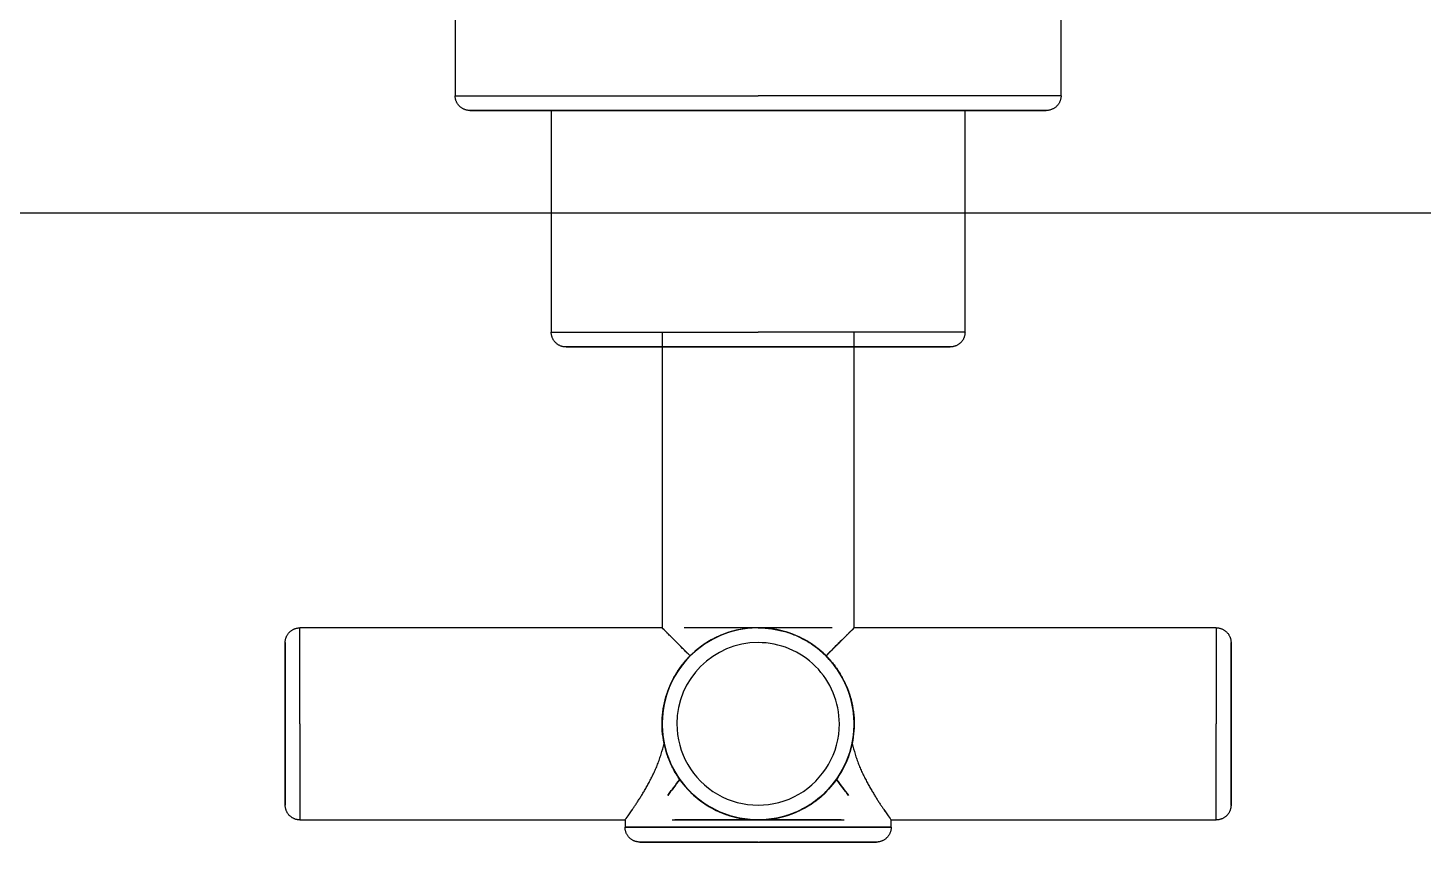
# Model space of a CAD drawing. Header units: millimetres. Extents: x 173236 to 801264, y -94969 to 615039.
# Drawn here: x 643018.1 to 643112.5, y 137601.6 to 137656.7 of the extents above; entities that cross this region are included whole.
import ezdxf

# ---------------------------------------------------------------- set-up
doc = ezdxf.new("R2010")
doc.units = ezdxf.units.MM
doc.header["$MEASUREMENT"] = 0
for name, color, linetype in [('VOX-A-ANNO-GRID-LINE', 254, 'Continuous'), ('VOX-A-ELEV-1-NEAR', 130, 'Continuous'), ('VOX-I- FURN-LAYOUT', 93, 'Continuous')]:
    doc.layers.add(name, color=color, linetype=linetype)

# ---------------------------------------------------------------- blocks, each defined once
blk = doc.blocks.new('dd')
at = {"layer": 'VOX-A-ANNO-GRID-LINE', "transparency": 33554610}
blk.add_line((725773.869, 159771.319), (698032.949, 159771.319), dxfattribs=at)
blk = doc.blocks.new('Shower_columns_15486 - Xref_5A9743C00 - Torture_dwg_J_VALVE RIGHT-1495423-First Floor')
for p, q in [((0.8071, -3.3071), (0.8071, -1.4173)), ((-0.8071, -3.0118), (-0.8071, -3.3071)), ((-0.8071, -3.3071), (0, -3.3071)), ((0.8071, -3.3071), (0, -3.3071)), ((0, -3.3465), (-0.7677, -3.3465)), ((-0.5512, -3.3465), (-0.5512, -3.937)), ((0.5512, -3.3465), (-0.5512, -3.3465)), ((0.7677, -3.3465), (0, -3.3465)), ((0.7677, -3.3465), (0.5429, -3.3465)), ((0.5512, -3.937), (0.5512, -3.3465)), ((-0.5512, -3.937), (0, -3.937)), ((-0.2559, -3.937), (-0.2559, -4.7244)), ((0.5512, -3.937), (0, -3.937)), ((0.2559, -4.7244), (0.2559, -3.937)), ((0, -3.9764), (-0.5118, -3.9764)), ((-0.2559, -3.9764), (-0.1603, -3.9764)), ((0.5118, -3.9764), (0, -3.9764)), ((0.128, -3.9764), (0.1585, -3.9764)), ((0.1603, -3.9764), (0.2559, -3.9764)), ((0.5118, -3.9764), (0.2699, -3.9764)), ((-0.2559, -4.7244), (-1.2205, -4.7244)), ((-1.2205, -4.9803), (-1.2205, -4.7244)), ((0, -4.7244), (-0.1969, -4.7244)), ((0.1969, -4.7244), (0, -4.7244)), ((1.2205, -4.7244), (0.2559, -4.7244)), ((1.2205, -4.7244), (1.2205, -4.9803)), ((-1.2598, -4.9803), (-1.2598, -4.7638)), ((-1.2598, -4.9803), (-1.2598, -4.7638)), ((1.2598, -4.9803), (1.2598, -4.7638)), ((1.2598, -4.9803), (1.2598, -4.7638)), ((-1.2598, -5.1678), (-1.2598, -4.9803)), ((-1.2598, -5.1678), (-1.2598, -4.9803)), ((-1.2205, -4.9803), (-1.2205, -5.2362)), ((1.2205, -5.2362), (1.2205, -4.9803)), ((1.2598, -4.9803), (1.2598, -5.1678)), ((1.2598, -4.9803), (1.2598, -5.1678)), ((-1.2205, -5.2362), (-0.3543, -5.2362)), ((-0.3543, -5.2362), (-0.3543, -5.2559)), ((-0.2289, -5.2362), (0, -5.2362)), ((-0.2088, -5.2362), (0, -5.2362)), ((-0.2088, -5.2362), (0, -5.2362)), ((0, -5.2362), (0.229, -5.2362)), ((0.2088, -5.2362), (0, -5.2362)), ((0, -5.2362), (0.2088, -5.2362)), ((0.3543, -5.2362), (1.2205, -5.2362)), ((0.3543, -5.2559), (0.3543, -5.2362)), ((0, -5.2559), (-0.3543, -5.2559)), ((-0.3543, -5.2559), (0, -5.2559)), ((0.3543, -5.2559), (0, -5.2559)), ((0, -5.2559), (0.3543, -5.2559)), ((0, -5.2953), (-0.2728, -5.2953)), ((0, -5.2953), (-0.2728, -5.2953)), ((0, -5.2953), (0.315, -5.2953)), ((0, -5.2953), (0.315, -5.2953))]:
    blk.add_line(p, q)
at = {"flags": 128}
for points in [[(-0.7677, -3.3465), (-0.7693, -3.3464), (-0.7709, -3.3463), (-0.7724, -3.3462), (-0.774, -3.346), (-0.7755, -3.3457), (-0.7771, -3.3453), (-0.7786, -3.3449), (-0.7801, -3.3445), (-0.7816, -3.3439), (-0.783, -3.3433), (-0.7845, -3.3427), (-0.7859, -3.342), (-0.7873, -3.3413), (-0.7886, -3.3404), (-0.7899, -3.3396), (-0.7912, -3.3387), (-0.7925, -3.3377), (-0.7937, -3.3367), (-0.7948, -3.3356), (-0.796, -3.3345), (-0.797, -3.3334), (-0.7981, -3.3322), (-0.799, -3.3309), (-0.8, -3.3297), (-0.8008, -3.3284), (-0.8017, -3.327), (-0.8024, -3.3256), (-0.8032, -3.3242), (-0.8038, -3.3228), (-0.8044, -3.3214), (-0.805, -3.3199), (-0.8054, -3.3184), (-0.8059, -3.3169), (-0.8062, -3.3153), (-0.8065, -3.3138), (-0.8068, -3.3122), (-0.8069, -3.3107), (-0.807, -3.3091), (-0.8071, -3.3075), (-0.8071, -3.3071)], [(0.8071, -3.3071), (0.8071, -3.3087), (0.807, -3.3102), (0.8068, -3.3118), (0.8066, -3.3134), (0.8063, -3.3149), (0.806, -3.3164), (0.8056, -3.318), (0.8051, -3.3195), (0.8046, -3.321), (0.804, -3.3224), (0.8033, -3.3239), (0.8026, -3.3253), (0.8019, -3.3266), (0.8011, -3.328), (0.8002, -3.3293), (0.7993, -3.3306), (0.7983, -3.3318), (0.7973, -3.333), (0.7963, -3.3342), (0.7951, -3.3353), (0.794, -3.3364), (0.7928, -3.3374), (0.7916, -3.3384), (0.7903, -3.3393), (0.789, -3.3402), (0.7876, -3.341), (0.7863, -3.3418), (0.7849, -3.3425), (0.7834, -3.3432), (0.782, -3.3438), (0.7805, -3.3443), (0.779, -3.3448), (0.7775, -3.3452), (0.776, -3.3456), (0.7744, -3.3459), (0.7729, -3.3461), (0.7713, -3.3463), (0.7697, -3.3464), (0.7681, -3.3465), (0.7677, -3.3465)], [(-0.5289, -3.3465), (-0.5507, -3.3465), (-0.5717, -3.3465), (-0.5917, -3.3465), (-0.6108, -3.3465), (-0.6289, -3.3465), (-0.646, -3.3465), (-0.6621, -3.3465), (-0.6771, -3.3465), (-0.691, -3.3465), (-0.7038, -3.3465), (-0.7155, -3.3465), (-0.7261, -3.3465), (-0.7355, -3.3465), (-0.7437, -3.3465), (-0.7507, -3.3465), (-0.7565, -3.3465), (-0.7612, -3.3465), (-0.7646, -3.3465), (-0.7667, -3.3465), (-0.7677, -3.3465)], [(-0.7677, -3.3465), (-0.7671, -3.3465), (-0.7653, -3.3465), (-0.7622, -3.3465), (-0.7579, -3.3465), (-0.7524, -3.3465), (-0.7457, -3.3465), (-0.7378, -3.3465), (-0.7287, -3.3465), (-0.7185, -3.3465), (-0.7071, -3.3465), (-0.6946, -3.3465), (-0.681, -3.3465), (-0.6662, -3.3465), (-0.6505, -3.3465), (-0.6336, -3.3465), (-0.6158, -3.3465), (-0.597, -3.3465), (-0.5772, -3.3465), (-0.5565, -3.3465), (-0.5349, -3.3465), (-0.5124, -3.3465), (-0.4892, -3.3465), (-0.4651, -3.3465), (-0.4403, -3.3465), (-0.4148, -3.3465), (-0.3886, -3.3465), (-0.3618, -3.3465), (-0.3345, -3.3465), (-0.3066, -3.3465), (-0.2782, -3.3465), (-0.2494, -3.3465), (-0.2201, -3.3465), (-0.1905, -3.3465), (-0.1606, -3.3465), (-0.1305, -3.3465), (-0.1001, -3.3465), (-0.0696, -3.3465), (-0.039, -3.3465), (-0.0083, -3.3465), (0, -3.3465)], [(0, -3.3465), (0.0307, -3.3465), (0.0614, -3.3465), (0.0919, -3.3465), (0.1223, -3.3465), (0.1525, -3.3465), (0.1825, -3.3465), (0.2122, -3.3465), (0.2415, -3.3465), (0.2704, -3.3465), (0.299, -3.3465), (0.327, -3.3465), (0.3545, -3.3465), (0.3815, -3.3465), (0.4078, -3.3465), (0.4335, -3.3465), (0.4585, -3.3465), (0.4827, -3.3465), (0.5062, -3.3465), (0.5289, -3.3465), (0.5507, -3.3465), (0.5717, -3.3465), (0.5917, -3.3465), (0.6108, -3.3465), (0.6289, -3.3465), (0.646, -3.3465), (0.6621, -3.3465), (0.6771, -3.3465), (0.691, -3.3465), (0.7038, -3.3465), (0.7155, -3.3465), (0.7261, -3.3465), (0.7355, -3.3465), (0.7437, -3.3465), (0.7507, -3.3465), (0.7565, -3.3465), (0.7612, -3.3465), (0.7646, -3.3465), (0.7667, -3.3465), (0.7677, -3.3465)], [(0.7677, -3.3465), (0.7671, -3.3465), (0.7653, -3.3465), (0.7622, -3.3465), (0.7579, -3.3465), (0.7524, -3.3465), (0.7457, -3.3465), (0.7378, -3.3465), (0.7287, -3.3465), (0.7185, -3.3465), (0.7071, -3.3465), (0.6946, -3.3465), (0.681, -3.3465), (0.6662, -3.3465), (0.6505, -3.3465), (0.6336, -3.3465), (0.6158, -3.3465), (0.597, -3.3465), (0.5772, -3.3465), (0.5565, -3.3465), (0.5349, -3.3465), (0.5124, -3.3465)], [(-0.5118, -3.9764), (-0.5134, -3.9763), (-0.515, -3.9763), (-0.5165, -3.9761), (-0.5181, -3.9759), (-0.5196, -3.9756), (-0.5212, -3.9752), (-0.5227, -3.9748), (-0.5242, -3.9744), (-0.5257, -3.9739), (-0.5271, -3.9733), (-0.5286, -3.9726), (-0.53, -3.9719), (-0.5314, -3.9712), (-0.5327, -3.9704), (-0.534, -3.9695), (-0.5353, -3.9686), (-0.5366, -3.9676), (-0.5378, -3.9666), (-0.5389, -3.9655), (-0.5401, -3.9644), (-0.5411, -3.9633), (-0.5422, -3.9621), (-0.5431, -3.9609), (-0.5441, -3.9596), (-0.5449, -3.9583), (-0.5458, -3.9569), (-0.5465, -3.9556), (-0.5472, -3.9542), (-0.5479, -3.9527), (-0.5485, -3.9513), (-0.549, -3.9498), (-0.5495, -3.9483), (-0.5499, -3.9468), (-0.5503, -3.9452), (-0.5506, -3.9437), (-0.5508, -3.9421), (-0.551, -3.9406), (-0.5511, -3.939), (-0.5512, -3.9374), (-0.5512, -3.937)], [(0.5512, -3.937), (0.5511, -3.9386), (0.5511, -3.9402), (0.5509, -3.9417), (0.5507, -3.9433), (0.5504, -3.9448), (0.5501, -3.9464), (0.5496, -3.9479), (0.5492, -3.9494), (0.5487, -3.9509), (0.5481, -3.9523), (0.5474, -3.9538), (0.5467, -3.9552), (0.546, -3.9566), (0.5452, -3.9579), (0.5443, -3.9592), (0.5434, -3.9605), (0.5424, -3.9618), (0.5414, -3.963), (0.5403, -3.9641), (0.5392, -3.9653), (0.5381, -3.9663), (0.5369, -3.9674), (0.5357, -3.9683), (0.5344, -3.9693), (0.5331, -3.9701), (0.5317, -3.971), (0.5304, -3.9717), (0.529, -3.9724), (0.5275, -3.9731), (0.5261, -3.9737), (0.5246, -3.9742), (0.5231, -3.9747), (0.5216, -3.9751), (0.52, -3.9755), (0.5185, -3.9758), (0.5169, -3.976), (0.5154, -3.9762), (0.5138, -3.9763), (0.5122, -3.9764), (0.5118, -3.9764)], [(-0.2543, -3.9764), (-0.2719, -3.9764), (-0.289, -3.9764), (-0.3057, -3.9764), (-0.3218, -3.9764), (-0.3375, -3.9764), (-0.3526, -3.9764), (-0.3672, -3.9764), (-0.3811, -3.9764), (-0.3945, -3.9764), (-0.4072, -3.9764), (-0.4193, -3.9764), (-0.4307, -3.9764), (-0.4414, -3.9764), (-0.4514, -3.9764), (-0.4607, -3.9764), (-0.4692, -3.9764), (-0.477, -3.9764), (-0.4841, -3.9764), (-0.4903, -3.9764), (-0.4958, -3.9764), (-0.5005, -3.9764), (-0.5044, -3.9764), (-0.5074, -3.9764), (-0.5097, -3.9764), (-0.5112, -3.9764), (-0.5118, -3.9764)], [(-0.5118, -3.9764), (-0.5114, -3.9764), (-0.5102, -3.9764), (-0.5081, -3.9764), (-0.5053, -3.9764), (-0.5016, -3.9764), (-0.4971, -3.9764), (-0.4919, -3.9764), (-0.4858, -3.9764), (-0.479, -3.9764), (-0.4714, -3.9764), (-0.4631, -3.9764), (-0.454, -3.9764), (-0.4442, -3.9764), (-0.4336, -3.9764), (-0.4224, -3.9764), (-0.4105, -3.9764), (-0.398, -3.9764), (-0.3848, -3.9764), (-0.371, -3.9764), (-0.3566, -3.9764), (-0.3416, -3.9764), (-0.3261, -3.9764), (-0.3101, -3.9764), (-0.2935, -3.9764), (-0.2765, -3.9764), (-0.2591, -3.9764), (-0.2412, -3.9764), (-0.223, -3.9764), (-0.2044, -3.9764), (-0.1855, -3.9764), (-0.1662, -3.9764), (-0.1467, -3.9764), (-0.127, -3.9764), (-0.1071, -3.9764), (-0.087, -3.9764), (-0.0668, -3.9764), (-0.0464, -3.9764), (-0.026, -3.9764), (-0.0055, -3.9764), (0, -3.9764)], [(0, -3.9764), (0.0205, -3.9764), (0.0409, -3.9764), (0.0613, -3.9764), (0.0815, -3.9764), (0.1017, -3.9764), (0.1217, -3.9764), (0.1414, -3.9764), (0.161, -3.9764), (0.1803, -3.9764), (0.1993, -3.9764), (0.218, -3.9764), (0.2363, -3.9764), (0.2543, -3.9764), (0.2719, -3.9764), (0.289, -3.9764), (0.3057, -3.9764), (0.3218, -3.9764), (0.3375, -3.9764), (0.3526, -3.9764), (0.3672, -3.9764), (0.3811, -3.9764), (0.3945, -3.9764), (0.4072, -3.9764), (0.4193, -3.9764), (0.4307, -3.9764), (0.4414, -3.9764), (0.4514, -3.9764), (0.4607, -3.9764), (0.4692, -3.9764), (0.477, -3.9764), (0.4841, -3.9764), (0.4903, -3.9764), (0.4958, -3.9764), (0.5005, -3.9764), (0.5044, -3.9764), (0.5074, -3.9764), (0.5097, -3.9764), (0.5112, -3.9764), (0.5118, -3.9764)], [(0.5118, -3.9764), (0.5114, -3.9764), (0.5102, -3.9764), (0.5081, -3.9764), (0.5053, -3.9764), (0.5016, -3.9764), (0.4971, -3.9764), (0.4919, -3.9764), (0.4858, -3.9764), (0.479, -3.9764), (0.4714, -3.9764), (0.4631, -3.9764), (0.454, -3.9764), (0.4442, -3.9764), (0.4336, -3.9764), (0.4224, -3.9764), (0.4105, -3.9764), (0.398, -3.9764), (0.3848, -3.9764), (0.371, -3.9764), (0.3566, -3.9764), (0.3416, -3.9764), (0.3261, -3.9764), (0.3101, -3.9764), (0.2935, -3.9764), (0.2765, -3.9764), (0.2591, -3.9764)], [(-1.2598, -4.7638), (-1.2598, -4.7622), (-1.2597, -4.7606), (-1.2596, -4.7591), (-1.2593, -4.7575), (-1.2591, -4.756), (-1.2587, -4.7544), (-1.2583, -4.7529), (-1.2578, -4.7514), (-1.2573, -4.7499), (-1.2567, -4.7484), (-1.2561, -4.747), (-1.2554, -4.7456), (-1.2546, -4.7442), (-1.2538, -4.7429), (-1.253, -4.7415), (-1.2521, -4.7403), (-1.2511, -4.739), (-1.2501, -4.7378), (-1.249, -4.7367), (-1.2479, -4.7355), (-1.2468, -4.7345), (-1.2456, -4.7334), (-1.2443, -4.7325), (-1.2431, -4.7315), (-1.2417, -4.7307), (-1.2404, -4.7298), (-1.239, -4.7291), (-1.2376, -4.7283), (-1.2362, -4.7277), (-1.2347, -4.7271), (-1.2333, -4.7265), (-1.2318, -4.7261), (-1.2302, -4.7256), (-1.2287, -4.7253), (-1.2272, -4.725), (-1.2256, -4.7247), (-1.224, -4.7246), (-1.2225, -4.7245), (-1.2209, -4.7244), (-1.2205, -4.7244)], [(0.2559, -4.9803), (0.2557, -4.9701), (0.2551, -4.9599), (0.2541, -4.9497), (0.2526, -4.9395), (0.2508, -4.9295), (0.2486, -4.9195), (0.2459, -4.9096), (0.2429, -4.8998), (0.2395, -4.8902), (0.2357, -4.8807), (0.2315, -4.8713), (0.227, -4.8621), (0.2221, -4.8532), (0.2168, -4.8444), (0.2112, -4.8358), (0.2053, -4.8275), (0.199, -4.8194), (0.1924, -4.8116), (0.1855, -4.804), (0.1783, -4.7967), (0.1708, -4.7898), (0.1631, -4.7831), (0.155, -4.7767), (0.1468, -4.7707), (0.1383, -4.765), (0.1295, -4.7596), (0.1206, -4.7546), (0.1115, -4.75), (0.1022, -4.7457), (0.0927, -4.7418), (0.0831, -4.7383), (0.0734, -4.7352), (0.0635, -4.7324), (0.0535, -4.7301), (0.0435, -4.7281), (0.0334, -4.7266), (0.0232, -4.7255), (0.013, -4.7247), (0.0028, -4.7244), (-0.0075, -4.7245), (-0.0177, -4.725), (-0.0279, -4.7259), (-0.038, -4.7273), (-0.0481, -4.729), (-0.0581, -4.7311), (-0.0681, -4.7336), (-0.0779, -4.7365), (-0.0876, -4.7399), (-0.0971, -4.7435), (-0.1065, -4.7476), (-0.1157, -4.7521), (-0.1247, -4.7569), (-0.1336, -4.762), (-0.1422, -4.7676), (-0.1506, -4.7734), (-0.1588, -4.7796), (-0.1667, -4.7861), (-0.1743, -4.7929), (-0.1816, -4.8001), (-0.1887, -4.8075), (-0.1955, -4.8151), (-0.2019, -4.8231), (-0.208, -4.8313), (-0.2138, -4.8397), (-0.2193, -4.8484), (-0.2244, -4.8573), (-0.2291, -4.8663), (-0.2335, -4.8756), (-0.2375, -4.885), (-0.2411, -4.8946), (-0.2444, -4.9043), (-0.2472, -4.9141), (-0.2496, -4.9241), (-0.2517, -4.9341), (-0.2533, -4.9442), (-0.2546, -4.9544), (-0.2554, -4.9646), (-0.2558, -4.9748), (-0.2559, -4.9803)], [(1.2205, -4.7244), (1.222, -4.7244), (1.2236, -4.7245), (1.2252, -4.7247), (1.2267, -4.7249), (1.2283, -4.7252), (1.2298, -4.7255), (1.2314, -4.7259), (1.2329, -4.7264), (1.2343, -4.7269), (1.2358, -4.7275), (1.2372, -4.7282), (1.2387, -4.7289), (1.24, -4.7296), (1.2414, -4.7304), (1.2427, -4.7313), (1.244, -4.7322), (1.2452, -4.7332), (1.2464, -4.7342), (1.2476, -4.7352), (1.2487, -4.7364), (1.2498, -4.7375), (1.2508, -4.7387), (1.2518, -4.7399), (1.2527, -4.7412), (1.2536, -4.7425), (1.2544, -4.7438), (1.2552, -4.7452), (1.2559, -4.7466), (1.2566, -4.7481), (1.2572, -4.7495), (1.2577, -4.751), (1.2582, -4.7525), (1.2586, -4.754), (1.259, -4.7555), (1.2593, -4.7571), (1.2595, -4.7586), (1.2597, -4.7602), (1.2598, -4.7618), (1.2598, -4.7634), (1.2598, -4.7638)], [(-1.2598, -4.9803), (-1.2598, -4.9717), (-1.2598, -4.963), (-1.2598, -4.9544), (-1.2598, -4.9458), (-1.2598, -4.9373), (-1.2598, -4.9288), (-1.2598, -4.9205), (-1.2598, -4.9122), (-1.2598, -4.904), (-1.2598, -4.896), (-1.2598, -4.8881), (-1.2598, -4.8803), (-1.2598, -4.8727), (-1.2598, -4.8653), (-1.2598, -4.858), (-1.2598, -4.851), (-1.2598, -4.8442), (-1.2598, -4.8375), (-1.2598, -4.8311), (-1.2598, -4.825), (-1.2598, -4.8191), (-1.2598, -4.8134), (-1.2598, -4.808), (-1.2598, -4.8029), (-1.2598, -4.7981), (-1.2598, -4.7936), (-1.2598, -4.7893), (-1.2598, -4.7854), (-1.2598, -4.7818), (-1.2598, -4.7785), (-1.2598, -4.7755), (-1.2598, -4.7729), (-1.2598, -4.7706), (-1.2598, -4.7686), (-1.2598, -4.7669), (-1.2598, -4.7656), (-1.2598, -4.7647), (-1.2598, -4.7641), (-1.2598, -4.7638)], [(-1.2598, -4.7638), (-1.2598, -4.764), (-1.2598, -4.7645), (-1.2598, -4.7653), (-1.2598, -4.7665), (-1.2598, -4.7681), (-1.2598, -4.77), (-1.2598, -4.7722), (-1.2598, -4.7748), (-1.2598, -4.7777), (-1.2598, -4.7809), (-1.2598, -4.7844), (-1.2598, -4.7882), (-1.2598, -4.7924), (-1.2598, -4.7969), (-1.2598, -4.8016), (-1.2598, -4.8066), (-1.2598, -4.8119), (-1.2598, -4.8175), (-1.2598, -4.8234), (-1.2598, -4.8295), (-1.2598, -4.8358), (-1.2598, -4.8423), (-1.2598, -4.8491), (-1.2598, -4.8561), (-1.2598, -4.8633), (-1.2598, -4.8707), (-1.2598, -4.8783), (-1.2598, -4.886), (-1.2598, -4.8938), (-1.2598, -4.9019), (-1.2598, -4.91), (-1.2598, -4.9182), (-1.2598, -4.9266), (-1.2598, -4.935), (-1.2598, -4.9435), (-1.2598, -4.9521), (-1.2598, -4.9607), (-1.2598, -4.9693), (-1.2598, -4.978), (-1.2598, -4.9803)], [(1.2598, -4.9803), (1.2598, -4.9717), (1.2598, -4.963), (1.2598, -4.9544), (1.2598, -4.9458), (1.2598, -4.9373), (1.2598, -4.9288), (1.2598, -4.9205), (1.2598, -4.9122), (1.2598, -4.904), (1.2598, -4.896), (1.2598, -4.8881), (1.2598, -4.8803), (1.2598, -4.8727), (1.2598, -4.8653), (1.2598, -4.858), (1.2598, -4.851), (1.2598, -4.8442), (1.2598, -4.8375), (1.2598, -4.8311), (1.2598, -4.825), (1.2598, -4.8191), (1.2598, -4.8134), (1.2598, -4.808), (1.2598, -4.8029), (1.2598, -4.7981), (1.2598, -4.7936), (1.2598, -4.7893), (1.2598, -4.7854), (1.2598, -4.7818), (1.2598, -4.7785), (1.2598, -4.7755), (1.2598, -4.7729), (1.2598, -4.7706), (1.2598, -4.7686), (1.2598, -4.7669), (1.2598, -4.7656), (1.2598, -4.7647), (1.2598, -4.7641), (1.2598, -4.7638)], [(1.2598, -4.7638), (1.2598, -4.764), (1.2598, -4.7645), (1.2598, -4.7653), (1.2598, -4.7665), (1.2598, -4.7681), (1.2598, -4.77), (1.2598, -4.7722), (1.2598, -4.7748), (1.2598, -4.7777), (1.2598, -4.7809), (1.2598, -4.7844), (1.2598, -4.7882), (1.2598, -4.7924), (1.2598, -4.7969), (1.2598, -4.8016), (1.2598, -4.8066), (1.2598, -4.8119), (1.2598, -4.8175), (1.2598, -4.8234), (1.2598, -4.8295), (1.2598, -4.8358), (1.2598, -4.8423), (1.2598, -4.8491), (1.2598, -4.8561), (1.2598, -4.8633), (1.2598, -4.8707), (1.2598, -4.8783), (1.2598, -4.886), (1.2598, -4.8938), (1.2598, -4.9019), (1.2598, -4.91), (1.2598, -4.9182), (1.2598, -4.9266), (1.2598, -4.935), (1.2598, -4.9435), (1.2598, -4.9521), (1.2598, -4.9607), (1.2598, -4.9693), (1.2598, -4.978), (1.2598, -4.9803)], [(-1.2598, -4.9803), (-1.2598, -4.989), (-1.2598, -4.9976), (-1.2598, -5.0062), (-1.2598, -5.0148), (-1.2598, -5.0233), (-1.2598, -5.0318), (-1.2598, -5.0402), (-1.2598, -5.0484), (-1.2598, -5.0566), (-1.2598, -5.0646), (-1.2598, -5.0725), (-1.2598, -5.0803), (-1.2598, -5.0879), (-1.2598, -5.0953), (-1.2598, -5.1026), (-1.2598, -5.1096), (-1.2598, -5.1165), (-1.2598, -5.1231), (-1.2598, -5.1295), (-1.2598, -5.1356), (-1.2598, -5.1416), (-1.2598, -5.1472), (-1.2598, -5.1526), (-1.2598, -5.1577), (-1.2598, -5.1625), (-1.2598, -5.1671), (-1.2598, -5.1713), (-1.2598, -5.1752), (-1.2598, -5.1788), (-1.2598, -5.1821), (-1.2598, -5.1851), (-1.2598, -5.1878), (-1.2598, -5.1901), (-1.2598, -5.1921), (-1.2598, -5.1937), (-1.2598, -5.195), (-1.2598, -5.196), (-1.2598, -5.1966), (-1.2598, -5.1968)], [(-1.2598, -5.1969), (-1.2598, -5.1967), (-1.2598, -5.1962), (-1.2598, -5.1953), (-1.2598, -5.1941), (-1.2598, -5.1925), (-1.2598, -5.1906), (-1.2598, -5.1884), (-1.2598, -5.1859), (-1.2598, -5.183), (-1.2598, -5.1798), (-1.2598, -5.1762), (-1.2598, -5.1724), (-1.2598, -5.1682), (-1.2598, -5.1638), (-1.2598, -5.159), (-1.2598, -5.154), (-1.2598, -5.1487), (-1.2598, -5.1431), (-1.2598, -5.1373), (-1.2598, -5.1312), (-1.2598, -5.1248), (-1.2598, -5.1183), (-1.2598, -5.1115), (-1.2598, -5.1045), (-1.2598, -5.0973), (-1.2598, -5.0899), (-1.2598, -5.0824), (-1.2598, -5.0747), (-1.2598, -5.0668), (-1.2598, -5.0588), (-1.2598, -5.0506), (-1.2598, -5.0424), (-1.2598, -5.0341), (-1.2598, -5.0256), (-1.2598, -5.0171), (-1.2598, -5.0086), (-1.2598, -4.9999), (-1.2598, -4.9913), (-1.2598, -4.9827), (-1.2598, -4.9803)], [(-0.2559, -4.9803), (-0.2557, -4.9905), (-0.2551, -5.0008), (-0.2541, -5.0109), (-0.2526, -5.0211), (-0.2508, -5.0312), (-0.2486, -5.0411), (-0.2459, -5.051), (-0.2429, -5.0608), (-0.2395, -5.0705), (-0.2357, -5.08), (-0.2315, -5.0893), (-0.227, -5.0985), (-0.2221, -5.1075), (-0.2168, -5.1162), (-0.2112, -5.1248), (-0.2053, -5.1331), (-0.199, -5.1412), (-0.1924, -5.1491), (-0.1855, -5.1566), (-0.1783, -5.1639), (-0.1708, -5.1709), (-0.1631, -5.1776), (-0.155, -5.1839), (-0.1468, -5.19), (-0.1383, -5.1957), (-0.1295, -5.201), (-0.1206, -5.206), (-0.1115, -5.2107), (-0.1022, -5.2149), (-0.0927, -5.2188), (-0.0831, -5.2223), (-0.0734, -5.2255), (-0.0635, -5.2282), (-0.0535, -5.2306), (-0.0435, -5.2325), (-0.0334, -5.234), (-0.0232, -5.2352), (-0.013, -5.2359), (-0.0028, -5.2362), (0.0075, -5.2361), (0.0177, -5.2356), (0.0279, -5.2347), (0.038, -5.2334), (0.0481, -5.2317), (0.0581, -5.2295), (0.0681, -5.227), (0.0779, -5.2241), (0.0876, -5.2208), (0.0971, -5.2171), (0.1065, -5.213), (0.1157, -5.2086), (0.1247, -5.2038), (0.1336, -5.1986), (0.1422, -5.1931), (0.1506, -5.1872), (0.1588, -5.181), (0.1667, -5.1745), (0.1743, -5.1677), (0.1816, -5.1606), (0.1887, -5.1532), (0.1955, -5.1455), (0.2019, -5.1375), (0.208, -5.1293), (0.2138, -5.1209), (0.2193, -5.1122), (0.2244, -5.1034), (0.2291, -5.0943), (0.2335, -5.085), (0.2375, -5.0756), (0.2411, -5.066), (0.2444, -5.0563), (0.2472, -5.0465), (0.2496, -5.0366), (0.2517, -5.0265), (0.2533, -5.0164), (0.2546, -5.0063), (0.2554, -4.9961), (0.2558, -4.9858), (0.2559, -4.9803)], [(1.2598, -4.9803), (1.2598, -4.989), (1.2598, -4.9976), (1.2598, -5.0062), (1.2598, -5.0148), (1.2598, -5.0233), (1.2598, -5.0318), (1.2598, -5.0402), (1.2598, -5.0484), (1.2598, -5.0566), (1.2598, -5.0646), (1.2598, -5.0725), (1.2598, -5.0803), (1.2598, -5.0879), (1.2598, -5.0953), (1.2598, -5.1026), (1.2598, -5.1096), (1.2598, -5.1165), (1.2598, -5.1231), (1.2598, -5.1295), (1.2598, -5.1356), (1.2598, -5.1416), (1.2598, -5.1472), (1.2598, -5.1526), (1.2598, -5.1577), (1.2598, -5.1625), (1.2598, -5.1671), (1.2598, -5.1713), (1.2598, -5.1752), (1.2598, -5.1788), (1.2598, -5.1821), (1.2598, -5.1851), (1.2598, -5.1878), (1.2598, -5.1901), (1.2598, -5.1921), (1.2598, -5.1937), (1.2598, -5.195), (1.2598, -5.196), (1.2598, -5.1966), (1.2598, -5.1968)], [(1.2598, -5.1969), (1.2598, -5.1967), (1.2598, -5.1962), (1.2598, -5.1953), (1.2598, -5.1941), (1.2598, -5.1925), (1.2598, -5.1906), (1.2598, -5.1884), (1.2598, -5.1859), (1.2598, -5.183), (1.2598, -5.1798), (1.2598, -5.1762), (1.2598, -5.1724), (1.2598, -5.1682), (1.2598, -5.1638), (1.2598, -5.159), (1.2598, -5.154), (1.2598, -5.1487), (1.2598, -5.1431), (1.2598, -5.1373), (1.2598, -5.1312), (1.2598, -5.1248), (1.2598, -5.1183), (1.2598, -5.1115), (1.2598, -5.1045), (1.2598, -5.0973), (1.2598, -5.0899), (1.2598, -5.0824), (1.2598, -5.0747), (1.2598, -5.0668), (1.2598, -5.0588), (1.2598, -5.0506), (1.2598, -5.0424), (1.2598, -5.0341), (1.2598, -5.0256), (1.2598, -5.0171), (1.2598, -5.0086), (1.2598, -4.9999), (1.2598, -4.9913), (1.2598, -4.9827), (1.2598, -4.9803)], [(-1.2205, -5.2362), (-1.222, -5.2362), (-1.2236, -5.2361), (-1.2252, -5.2359), (-1.2267, -5.2357), (-1.2283, -5.2354), (-1.2298, -5.2351), (-1.2314, -5.2347), (-1.2329, -5.2342), (-1.2343, -5.2337), (-1.2358, -5.2331), (-1.2372, -5.2325), (-1.2387, -5.2318), (-1.24, -5.231), (-1.2414, -5.2302), (-1.2427, -5.2293), (-1.244, -5.2284), (-1.2452, -5.2275), (-1.2464, -5.2264), (-1.2476, -5.2254), (-1.2487, -5.2243), (-1.2498, -5.2231), (-1.2508, -5.2219), (-1.2518, -5.2207), (-1.2527, -5.2194), (-1.2536, -5.2181), (-1.2544, -5.2168), (-1.2552, -5.2154), (-1.2559, -5.214), (-1.2566, -5.2126), (-1.2572, -5.2111), (-1.2577, -5.2096), (-1.2582, -5.2081), (-1.2586, -5.2066), (-1.259, -5.2051), (-1.2593, -5.2035), (-1.2595, -5.202), (-1.2597, -5.2004), (-1.2598, -5.1988), (-1.2598, -5.1973), (-1.2598, -5.1969)], [(1.2598, -5.1969), (1.2598, -5.1984), (1.2597, -5.2), (1.2596, -5.2016), (1.2593, -5.2031), (1.2591, -5.2047), (1.2587, -5.2062), (1.2583, -5.2077), (1.2578, -5.2092), (1.2573, -5.2107), (1.2567, -5.2122), (1.2561, -5.2136), (1.2554, -5.215), (1.2546, -5.2164), (1.2538, -5.2178), (1.253, -5.2191), (1.2521, -5.2204), (1.2511, -5.2216), (1.2501, -5.2228), (1.249, -5.224), (1.2479, -5.2251), (1.2468, -5.2262), (1.2456, -5.2272), (1.2443, -5.2282), (1.2431, -5.2291), (1.2417, -5.23), (1.2404, -5.2308), (1.239, -5.2316), (1.2376, -5.2323), (1.2362, -5.2329), (1.2347, -5.2335), (1.2333, -5.2341), (1.2318, -5.2346), (1.2302, -5.235), (1.2287, -5.2353), (1.2272, -5.2356), (1.2256, -5.2359), (1.224, -5.2361), (1.2225, -5.2362), (1.2209, -5.2362), (1.2205, -5.2362)], [(-0.2215, -5.2362), (-0.1476, -5.2362), (-0.0738, -5.2362), (0, -5.2362)], [(-0.2215, -5.2362), (-0.1476, -5.2362), (-0.0738, -5.2362), (0, -5.2362)], [(0, -5.2362), (-0.0738, -5.2362), (-0.1476, -5.2362), (-0.2215, -5.2362)], [(0.2215, -5.2362), (0.1476, -5.2362), (0.0738, -5.2362), (0, -5.2362)], [(0, -5.2362), (0.0738, -5.2362), (0.1476, -5.2362), (0.2215, -5.2362)], [(0, -5.2362), (0.0738, -5.2362), (0.1476, -5.2362), (0.2215, -5.2362)], [(0.2215, -5.2362), (0.1476, -5.2362), (0.0738, -5.2362), (0, -5.2362)], [(-0.315, -5.2953), (-0.3165, -5.2952), (-0.3181, -5.2951), (-0.3197, -5.295), (-0.3212, -5.2948), (-0.3228, -5.2945), (-0.3243, -5.2941), (-0.3258, -5.2937), (-0.3273, -5.2933), (-0.3288, -5.2928), (-0.3303, -5.2922), (-0.3317, -5.2915), (-0.3331, -5.2908), (-0.3345, -5.2901), (-0.3359, -5.2893), (-0.3372, -5.2884), (-0.3385, -5.2875), (-0.3397, -5.2865), (-0.3409, -5.2855), (-0.3421, -5.2844), (-0.3432, -5.2833), (-0.3443, -5.2822), (-0.3453, -5.281), (-0.3463, -5.2798), (-0.3472, -5.2785), (-0.3481, -5.2772), (-0.3489, -5.2758), (-0.3497, -5.2745), (-0.3504, -5.2731), (-0.3511, -5.2716), (-0.3517, -5.2702), (-0.3522, -5.2687), (-0.3527, -5.2672), (-0.3531, -5.2657), (-0.3535, -5.2641), (-0.3538, -5.2626), (-0.354, -5.261), (-0.3542, -5.2595), (-0.3543, -5.2579), (-0.3543, -5.2563), (-0.3543, -5.2559)], [(0.3543, -5.2559), (0.3543, -5.2575), (0.3542, -5.2591), (0.354, -5.2606), (0.3538, -5.2622), (0.3535, -5.2637), (0.3532, -5.2653), (0.3528, -5.2668), (0.3523, -5.2683), (0.3518, -5.2698), (0.3512, -5.2712), (0.3506, -5.2727), (0.3499, -5.2741), (0.3491, -5.2755), (0.3483, -5.2768), (0.3475, -5.2781), (0.3465, -5.2794), (0.3456, -5.2807), (0.3446, -5.2819), (0.3435, -5.283), (0.3424, -5.2841), (0.3412, -5.2852), (0.34, -5.2862), (0.3388, -5.2872), (0.3375, -5.2882), (0.3362, -5.289), (0.3349, -5.2899), (0.3335, -5.2906), (0.3321, -5.2913), (0.3307, -5.292), (0.3292, -5.2926), (0.3277, -5.2931), (0.3262, -5.2936), (0.3247, -5.294), (0.3232, -5.2944), (0.3217, -5.2947), (0.3201, -5.2949), (0.3185, -5.2951), (0.317, -5.2952), (0.3154, -5.2953), (0.315, -5.2953)], [(-0.315, -5.2953), (-0.3147, -5.2953), (-0.314, -5.2953), (-0.3127, -5.2953), (-0.3109, -5.2953), (-0.3087, -5.2953), (-0.3059, -5.2953), (-0.3027, -5.2953), (-0.299, -5.2953), (-0.2948, -5.2953), (-0.2901, -5.2953), (-0.285, -5.2953), (-0.2794, -5.2953), (-0.2733, -5.2953), (-0.2669, -5.2953), (-0.2599, -5.2953), (-0.2526, -5.2953), (-0.2449, -5.2953), (-0.2368, -5.2953), (-0.2283, -5.2953), (-0.2194, -5.2953), (-0.2102, -5.2953), (-0.2007, -5.2953), (-0.1908, -5.2953), (-0.1806, -5.2953), (-0.1702, -5.2953), (-0.1594, -5.2953), (-0.1484, -5.2953), (-0.1372, -5.2953), (-0.1258, -5.2953), (-0.1141, -5.2953), (-0.1023, -5.2953), (-0.0903, -5.2953), (-0.0782, -5.2953), (-0.0659, -5.2953), (-0.0535, -5.2953), (-0.0411, -5.2953), (-0.0286, -5.2953), (-0.016, -5.2953), (-0.0034, -5.2953), (0, -5.2953)], [(0, -5.2953), (-0.0126, -5.2953), (-0.0252, -5.2953), (-0.0377, -5.2953), (-0.0502, -5.2953), (-0.0626, -5.2953), (-0.0749, -5.2953), (-0.087, -5.2953), (-0.0991, -5.2953), (-0.111, -5.2953), (-0.1227, -5.2953), (-0.1342, -5.2953), (-0.1454, -5.2953), (-0.1565, -5.2953), (-0.1673, -5.2953), (-0.1778, -5.2953), (-0.1881, -5.2953), (-0.198, -5.2953), (-0.2077, -5.2953), (-0.217, -5.2953), (-0.2259, -5.2953), (-0.2345, -5.2953), (-0.2428, -5.2953), (-0.2506, -5.2953), (-0.258, -5.2953), (-0.265, -5.2953), (-0.2716, -5.2953), (-0.2778, -5.2953), (-0.2835, -5.2953), (-0.2888, -5.2953), (-0.2936, -5.2953), (-0.2979, -5.2953), (-0.3017, -5.2953), (-0.3051, -5.2953), (-0.308, -5.2953), (-0.3104, -5.2953), (-0.3123, -5.2953), (-0.3137, -5.2953), (-0.3146, -5.2953), (-0.3149, -5.2953)], [(0, -5.2953), (0.0126, -5.2953), (0.0252, -5.2953), (0.0377, -5.2953), (0.0502, -5.2953), (0.0626, -5.2953), (0.0749, -5.2953), (0.087, -5.2953), (0.0991, -5.2953), (0.111, -5.2953), (0.1227, -5.2953), (0.1342, -5.2953), (0.1454, -5.2953), (0.1565, -5.2953), (0.1673, -5.2953), (0.1778, -5.2953), (0.1881, -5.2953), (0.198, -5.2953), (0.2077, -5.2953), (0.217, -5.2953), (0.2259, -5.2953), (0.2345, -5.2953), (0.2428, -5.2953), (0.2506, -5.2953), (0.258, -5.2953), (0.265, -5.2953), (0.2716, -5.2953), (0.2778, -5.2953), (0.2835, -5.2953), (0.2888, -5.2953), (0.2936, -5.2953), (0.2979, -5.2953), (0.3017, -5.2953), (0.3051, -5.2953), (0.308, -5.2953), (0.3104, -5.2953), (0.3123, -5.2953), (0.3137, -5.2953), (0.3146, -5.2953), (0.3149, -5.2953)], [(0.315, -5.2953), (0.3147, -5.2953), (0.314, -5.2953), (0.3127, -5.2953), (0.3109, -5.2953), (0.3087, -5.2953), (0.3059, -5.2953), (0.3027, -5.2953), (0.299, -5.2953), (0.2948, -5.2953), (0.2901, -5.2953), (0.285, -5.2953), (0.2794, -5.2953), (0.2733, -5.2953), (0.2669, -5.2953), (0.2599, -5.2953), (0.2526, -5.2953), (0.2449, -5.2953), (0.2368, -5.2953), (0.2283, -5.2953), (0.2194, -5.2953), (0.2102, -5.2953), (0.2007, -5.2953), (0.1908, -5.2953), (0.1806, -5.2953), (0.1702, -5.2953), (0.1594, -5.2953), (0.1484, -5.2953), (0.1372, -5.2953), (0.1258, -5.2953), (0.1141, -5.2953), (0.1023, -5.2953), (0.0903, -5.2953), (0.0782, -5.2953), (0.0659, -5.2953), (0.0535, -5.2953), (0.0411, -5.2953), (0.0286, -5.2953), (0.016, -5.2953), (0.0034, -5.2953)]]:
    blk.add_lwpolyline(points, dxfattribs=at)
for radius, start, end in [(0.2559, 90.621, 179.224), (0.2559, 90, 180), (0.2559, 360, 90), (0.2559, 0.7824, 89.3797), (0.2165, 90, 180), (0.2165, 360, 90), (0.2559, 180, 270), (0.2165, 180, 0), (0.2559, 270, 360), (0.2559, 181.1114, 270), (0.2559, 270, 358.8807)]:
    blk.add_arc((0, -4.9803), radius, start, end)
for points, knots in [([(-0.181, -4.7994), (-0.1882, -4.7924), (-0.2018, -4.779), (-0.2193, -4.7609), (-0.2321, -4.7481), (-0.2408, -4.7396), (-0.2461, -4.7342), (-0.2501, -4.73), (-0.2542, -4.7258), (-0.2556, -4.7244), (-0.2559, -4.7244)], [0, 0, 0, 0, 0.166667, 0.333333, 0.5, 0.583333, 0.666667, 0.75, 0.833333, 1, 1, 1, 1]), ([(-0.2342, -4.7462), (-0.2358, -4.7445), (-0.2391, -4.7413), (-0.2449, -4.7355), (-0.2529, -4.7274), (-0.2559, -4.7246), (-0.2559, -4.7244)], [0.5, 0.5, 0.5, 0.5, 0.5625, 0.625, 0.75, 1, 1, 1, 1]), ([(0, -4.7244), (-0.0184, -4.7244), (-0.0455, -4.7274), (-0.0795, -4.7366), (-0.0996, -4.7443), (-0.1146, -4.7514), (-0.1292, -4.7591), (-0.153, -4.7741), (-0.1705, -4.7889), (-0.181, -4.7994)], [0, 0, 0, 0, 0.25, 0.375, 0.5, 0.5625, 0.625, 0.75, 1, 1, 1, 1]), ([(0, -4.7244), (0.0123, -4.7247), (0.0306, -4.7261), (0.054, -4.7302), (0.071, -4.7342), (0.0874, -4.7395), (0.1085, -4.7482), (0.133, -4.761), (0.159, -4.7785), (0.174, -4.7921), (0.181, -4.7994)], [0, 0, 0, 0, 0.166667, 0.25, 0.333333, 0.416667, 0.5, 0.666667, 0.833333, 1, 1, 1, 1]), ([(0.2559, -4.7244), (0.2557, -4.7244), (0.253, -4.7274), (0.2437, -4.7366), (0.236, -4.7443), (0.229, -4.7514), (0.2212, -4.7591), (0.2062, -4.7741), (0.1916, -4.7889), (0.181, -4.7994)], [0, 0, 0, 0, 0.25, 0.375, 0.5, 0.5625, 0.625, 0.75, 1, 1, 1, 1]), ([(0.2559, -4.7244), (0.2559, -4.7247), (0.2546, -4.7261), (0.2504, -4.7302), (0.2461, -4.7342), (0.2407, -4.7395), (0.2322, -4.7482), (0.2194, -4.761), (0.2013, -4.7785), (0.1879, -4.7921), (0.181, -4.7994)], [0, 0, 0, 0, 0.166667, 0.25, 0.333333, 0.416667, 0.5, 0.666667, 0.833333, 1, 1, 1, 1]), ([(-0.2505, -5.0324), (-0.2528, -5.0213), (-0.2559, -4.999), (-0.2563, -4.9655), (-0.2519, -4.932), (-0.245, -4.9052), (-0.2379, -4.8853), (-0.2315, -4.8708), (-0.2243, -4.8571), (-0.2142, -4.8397), (-0.2004, -4.8198), (-0.1877, -4.8058), (-0.181, -4.7994)], [0, 0, 0, 0, 0.125, 0.25, 0.375, 0.5, 0.5625, 0.625, 0.6875, 0.75, 0.875, 1, 1, 1, 1]), ([(0.181, -4.7994), (0.1877, -4.8058), (0.2004, -4.8198), (0.2142, -4.8397), (0.2243, -4.8571), (0.2315, -4.8708), (0.2379, -4.8852), (0.245, -4.9052), (0.2519, -4.9319), (0.2563, -4.9654), (0.2559, -4.9989), (0.2528, -5.0213), (0.2505, -5.0324)], [0, 0, 0, 0, 0.125, 0.25, 0.3125, 0.375, 0.4375, 0.5, 0.625, 0.75, 0.875, 1, 1, 1, 1]), ([(-0.3543, -5.2362), (-0.3541, -5.2362), (-0.3517, -5.2325), (-0.3443, -5.2222), (-0.3391, -5.2148), (-0.3349, -5.2085), (-0.3302, -5.2016), (-0.3251, -5.194), (-0.3197, -5.1858), (-0.3142, -5.1769), (-0.3085, -5.1675), (-0.3025, -5.1577), (-0.2964, -5.1473), (-0.2915, -5.1382), (-0.2876, -5.1306), (-0.2836, -5.123), (-0.2786, -5.1131), (-0.2729, -5.1008), (-0.2676, -5.088), (-0.2628, -5.0747), (-0.2568, -5.0564), (-0.2529, -5.0421), (-0.2505, -5.0324)], [0, 0, 0, 0, 0.166667, 0.25, 0.291667, 0.333333, 0.375, 0.416667, 0.458333, 0.5, 0.541667, 0.583333, 0.625, 0.666667, 0.6875, 0.708333, 0.75, 0.791667, 0.833333, 0.875, 0.916667, 1, 1, 1, 1]), ([(-0.2029, -5.1363), (-0.2043, -5.1344), (-0.2071, -5.1306), (-0.2125, -5.123), (-0.2189, -5.1131), (-0.2259, -5.1008), (-0.2323, -5.088), (-0.238, -5.0747), (-0.2447, -5.0564), (-0.2485, -5.0421), (-0.2505, -5.0324)], [0.6666667, 0.6666667, 0.6666667, 0.6666667, 0.6875, 0.7083333, 0.75, 0.7916667, 0.8333333, 0.875, 0.9166667, 1, 1, 1, 1]), ([(-0.2505, -5.0324), (-0.2485, -5.0421), (-0.2447, -5.0565), (-0.238, -5.0748), (-0.2323, -5.0881), (-0.2259, -5.1009), (-0.2188, -5.1132), (-0.2125, -5.1231), (-0.2071, -5.1307), (-0.2042, -5.1345), (-0.2028, -5.1364)], [0, 0, 0, 0, 0.0833333, 0.125, 0.1666667, 0.2083333, 0.25, 0.2916667, 0.3125, 0.3333333, 0.3333333, 0.3333333, 0.3333333]), ([(0.2028, -5.1364), (0.2085, -5.1289), (0.2192, -5.1135), (0.2371, -5.0799), (0.246, -5.0521), (0.2505, -5.0324)], [0.6666667, 0.6666667, 0.6666667, 0.6666667, 0.75, 0.8333333, 1, 1, 1, 1]), ([(0.2505, -5.0324), (0.2461, -5.0521), (0.2372, -5.0798), (0.2193, -5.1133), (0.2086, -5.1288), (0.2029, -5.1363)], [0, 0, 0, 0, 0.1666667, 0.25, 0.3333333, 0.3333333, 0.3333333, 0.3333333]), ([(0.2505, -5.0324), (0.2529, -5.0421), (0.2569, -5.0565), (0.2628, -5.0748), (0.2676, -5.0881), (0.2729, -5.1009), (0.2787, -5.1132), (0.2837, -5.1231), (0.2876, -5.1307), (0.2905, -5.1364), (0.2935, -5.1419), (0.2975, -5.1491), (0.3025, -5.1578), (0.3085, -5.1676), (0.3142, -5.177), (0.3197, -5.1858), (0.3251, -5.194), (0.3303, -5.2016), (0.3349, -5.2086), (0.3391, -5.2149), (0.3444, -5.2223), (0.3517, -5.2325), (0.3541, -5.2362), (0.3543, -5.2362)], [0, 0, 0, 0, 0.083333, 0.125, 0.166667, 0.208333, 0.25, 0.291667, 0.3125, 0.333333, 0.354167, 0.375, 0.416667, 0.458333, 0.5, 0.541667, 0.583333, 0.625, 0.666667, 0.708333, 0.75, 0.833333, 1, 1, 1, 1]), ([(-0.2408, -5.1708), (-0.2383, -5.1676), (-0.2333, -5.1609), (-0.2227, -5.147), (-0.2145, -5.1359), (-0.2088, -5.1283)], [0.75, 0.75, 0.75, 0.75, 0.8125, 0.875, 1, 1, 1, 1]), ([(0, -5.2362), (-0.0191, -5.2362), (-0.0474, -5.2331), (-0.08, -5.2237), (-0.0984, -5.2167), (-0.1119, -5.2106), (-0.1252, -5.2036), (-0.1428, -5.1931), (-0.1724, -5.1716), (-0.1948, -5.1471), (-0.2088, -5.1283)], [0, 0, 0, 0, 0.25, 0.375, 0.4375, 0.5, 0.5625, 0.625, 0.75, 1, 1, 1, 1]), ([(0, -5.2362), (-0.0191, -5.2362), (-0.0474, -5.2331), (-0.08, -5.2237), (-0.0984, -5.2167), (-0.1119, -5.2106), (-0.1252, -5.2036), (-0.1428, -5.1931), (-0.1724, -5.1716), (-0.1948, -5.1471), (-0.2088, -5.1283)], [-1, -1, -1, -1, -0.75, -0.625, -0.5625, -0.5, -0.4375, -0.375, -0.25, 0, 0, 0, 0]), ([(0, -5.2362), (0.0188, -5.2362), (0.0475, -5.2331), (0.08, -5.2237), (0.0983, -5.2167), (0.1119, -5.2106), (0.1253, -5.2036), (0.1427, -5.1931), (0.1723, -5.1716), (0.1955, -5.1471), (0.2088, -5.1283)], [0, 0, 0, 0, 0.25, 0.375, 0.4375, 0.5, 0.5625, 0.625, 0.75, 1, 1, 1, 1]), ([(0.2088, -5.1283), (0.1955, -5.1471), (0.1723, -5.1716), (0.1427, -5.1931), (0.1253, -5.2036), (0.1119, -5.2106), (0.0983, -5.2167), (0.08, -5.2237), (0.0475, -5.2331), (0.0188, -5.2362), (0, -5.2362)], [0, 0, 0, 0, 0.25, 0.375, 0.4375, 0.5, 0.5625, 0.625, 0.75, 1, 1, 1, 1]), ([(0.2408, -5.1708), (0.2383, -5.1676), (0.2333, -5.1609), (0.2227, -5.147), (0.2145, -5.1359), (0.2088, -5.1283)], [0.75, 0.75, 0.75, 0.75, 0.8125, 0.875, 1, 1, 1, 1]), ([(0, -5.2362), (-0.0111, -5.2362), (-0.033, -5.2348), (-0.0594, -5.2296), (-0.0798, -5.2236), (-0.0946, -5.2183), (-0.1089, -5.2121), (-0.1203, -5.2063), (-0.1291, -5.2013), (-0.1377, -5.1961), (-0.148, -5.1892), (-0.1598, -5.1804), (-0.1672, -5.1741), (-0.1708, -5.1708)], [0, 0, 0, 0, 0.125, 0.25, 0.3125, 0.375, 0.4375, 0.5, 0.53125, 0.5625, 0.625, 0.6875, 0.75, 0.75, 0.75, 0.75]), ([(-0.1708, -5.1709), (-0.1672, -5.1741), (-0.1598, -5.1804), (-0.148, -5.1893), (-0.1356, -5.1975), (-0.1225, -5.2051), (-0.1088, -5.2121), (-0.0945, -5.2183), (-0.0797, -5.2237), (-0.0593, -5.2296), (-0.0329, -5.2348), (-0.011, -5.2362), (0, -5.2362)], [0.25, 0.25, 0.25, 0.25, 0.3125, 0.375, 0.4375, 0.5, 0.5625, 0.625, 0.6875, 0.75, 0.875, 1, 1, 1, 1]), ([(0, -5.2362), (-0.0206, -5.2362), (-0.051, -5.2325), (-0.0845, -5.2222), (-0.1028, -5.2148), (-0.1161, -5.2085), (-0.1288, -5.2016), (-0.1411, -5.194), (-0.1528, -5.1858), (-0.1603, -5.1799), (-0.1639, -5.1768)], [0, 0, 0, 0, 0.1666667, 0.25, 0.2916667, 0.3333333, 0.375, 0.4166667, 0.4583333, 0.5, 0.5, 0.5, 0.5]), ([(-0.1638, -5.1769), (-0.1602, -5.1799), (-0.1527, -5.1858), (-0.141, -5.194), (-0.1287, -5.2016), (-0.116, -5.2086), (-0.1027, -5.2149), (-0.0843, -5.2223), (-0.0509, -5.2325), (-0.0205, -5.2362), (0, -5.2362)], [0.5, 0.5, 0.5, 0.5, 0.5416667, 0.5833333, 0.625, 0.6666667, 0.7083333, 0.75, 0.8333333, 1, 1, 1, 1]), ([(0, -5.2362), (0.0111, -5.2362), (0.033, -5.2348), (0.0594, -5.2296), (0.0798, -5.2236), (0.0946, -5.2183), (0.1089, -5.2121), (0.1203, -5.2063), (0.1291, -5.2013), (0.1377, -5.1961), (0.148, -5.1892), (0.1598, -5.1804), (0.1672, -5.1741), (0.1708, -5.1708)], [0, 0, 0, 0, 0.125, 0.25, 0.3125, 0.375, 0.4375, 0.5, 0.53125, 0.5625, 0.625, 0.6875, 0.75, 0.75, 0.75, 0.75]), ([(0.1708, -5.1709), (0.1672, -5.1741), (0.1598, -5.1804), (0.148, -5.1893), (0.1356, -5.1975), (0.1225, -5.2051), (0.1088, -5.2121), (0.0945, -5.2183), (0.0797, -5.2237), (0.0593, -5.2296), (0.0329, -5.2348), (0.011, -5.2362), (0, -5.2362)], [0.25, 0.25, 0.25, 0.25, 0.3125, 0.375, 0.4375, 0.5, 0.5625, 0.625, 0.6875, 0.75, 0.875, 1, 1, 1, 1])]:
    blk.add_open_spline(points, degree=3, knots=knots)
for points in [[(-0.181, -4.7994), (-0.1914, -4.7887), (-0.2013, -4.779), (-0.2103, -4.77)], [(0.181, -4.7994), (0.1705, -4.7887), (0.1588, -4.779), (0.1458, -4.77)], [(-0.2167, -4.8442), (-0.2114, -4.8357), (-0.2, -4.8198), (-0.1874, -4.8058), (-0.181, -4.7994)], [(0.2167, -4.8442), (0.2115, -4.8357), (0.2004, -4.8198), (0.1877, -4.8058), (0.181, -4.7994)], [(-0.2088, -5.1283), (-0.2145, -5.1359), (-0.2255, -5.1507), (-0.2358, -5.1644), (-0.2409, -5.1709)], [(0.2088, -5.1283), (0.2145, -5.1359), (0.2255, -5.1507), (0.2358, -5.1644), (0.2409, -5.1709)], [(0.1639, -5.1768), (0.1494, -5.1889), (0.1174, -5.2102), (0.0611, -5.2313), (0.0208, -5.236), (0, -5.2362)], [(0, -5.2362), (0.0207, -5.236), (0.0609, -5.2314), (0.1173, -5.2103), (0.1493, -5.189), (0.1638, -5.1769)], [(-0.3543, -5.2362), (-0.3543, -5.236), (-0.3507, -5.2314), (-0.3409, -5.2173), (-0.3348, -5.2085)], [(0.3348, -5.2084), (0.3408, -5.2173), (0.3507, -5.2313), (0.3543, -5.236), (0.3543, -5.2362)]]:
    blk.add_open_spline(points, degree=3)
blk = doc.blocks.new('Shower_columns_15486 - Xref_5A9743C00 - Torture_dwg-1495417-First Floor')
blk.add_blockref('Shower_columns_15486 - Xref_5A9743C00 - Torture_dwg_J_VALVE RIGHT-1495423-First Floor', (2.9528, 0))
blk = doc.blocks.new('SHOWER')
at = {"layer": 'VOX-I- FURN-LAYOUT', "xscale": 25.4, "yscale": 25.4, "zscale": 25.4, "rotation": 180}
blk.add_blockref('Shower_columns_15486 - Xref_5A9743C00 - Torture_dwg-1495417-First Floor', (1023036.953, 208705.962), dxfattribs=at)
blk = doc.blocks.new('1ST FLOOR FURNITURE')
at = {"rotation": 180}
blk.add_blockref('SHOWER', (1667006.515, 380234.195), dxfattribs=at)

msp = doc.modelspace()

# ---------------------------------------------------------------- block references
at = {"layer": 'VOX-A-ANNO-GRID-LINE'}
msp.add_blockref('dd', (-68075.857, -22127.156), dxfattribs=at)
at = {"layer": 'VOX-A-ELEV-1-NEAR'}
msp.add_blockref('1ST FLOOR FURNITURE', (-977.094, -33792.123), dxfattribs=at)

doc.saveas('drawing.dxf')
